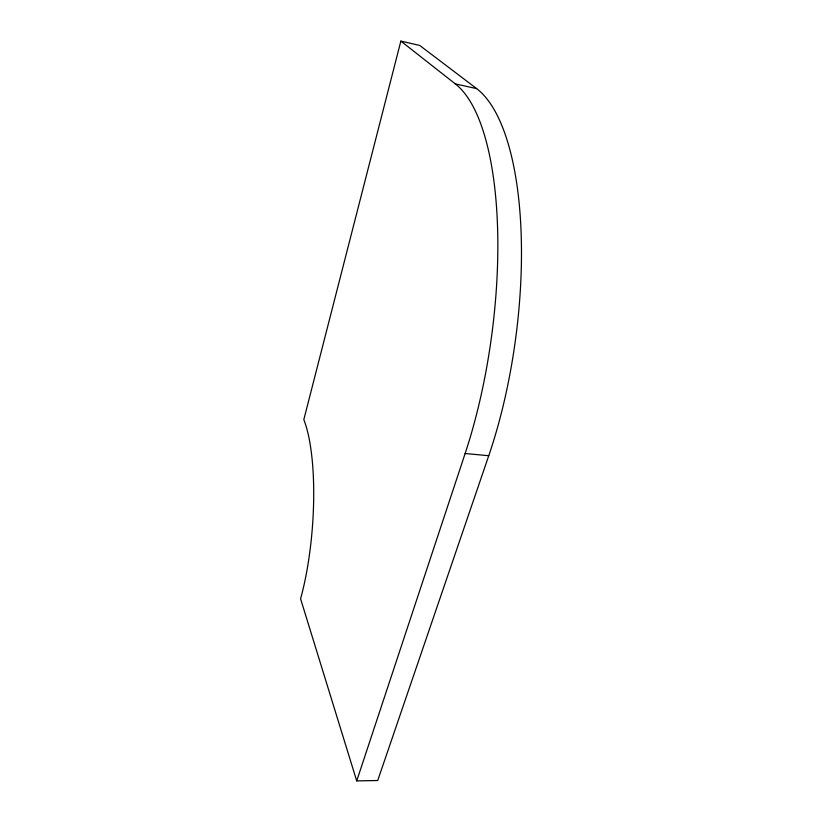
<?xml version="1.0" encoding="UTF-8"?>
<svg xmlns="http://www.w3.org/2000/svg" width="822" height="822" viewBox="0 0 822 822"><rect width="100%" height="100%" fill="white"/><g stroke="black" fill="none" stroke-linecap="round" stroke-linejoin="round"><path stroke-width="1.23" d="M400.859 41.1L303.811 419.631A121.451 32.13 -85.6 0 1 300.585 598.806L356.717 780.9L377.719 780.51L488.751 455.727A248.768 90.482 -82.3 0 0 476.657 88.612L419.723 45.446L400.859 41.1L455.347 83.916L476.657 88.612M356.717 780.9L465.129 453.518A250.505 86.865 -82.3 0 0 455.347 83.916M465.129 453.518L488.751 455.727"/></g></svg>
